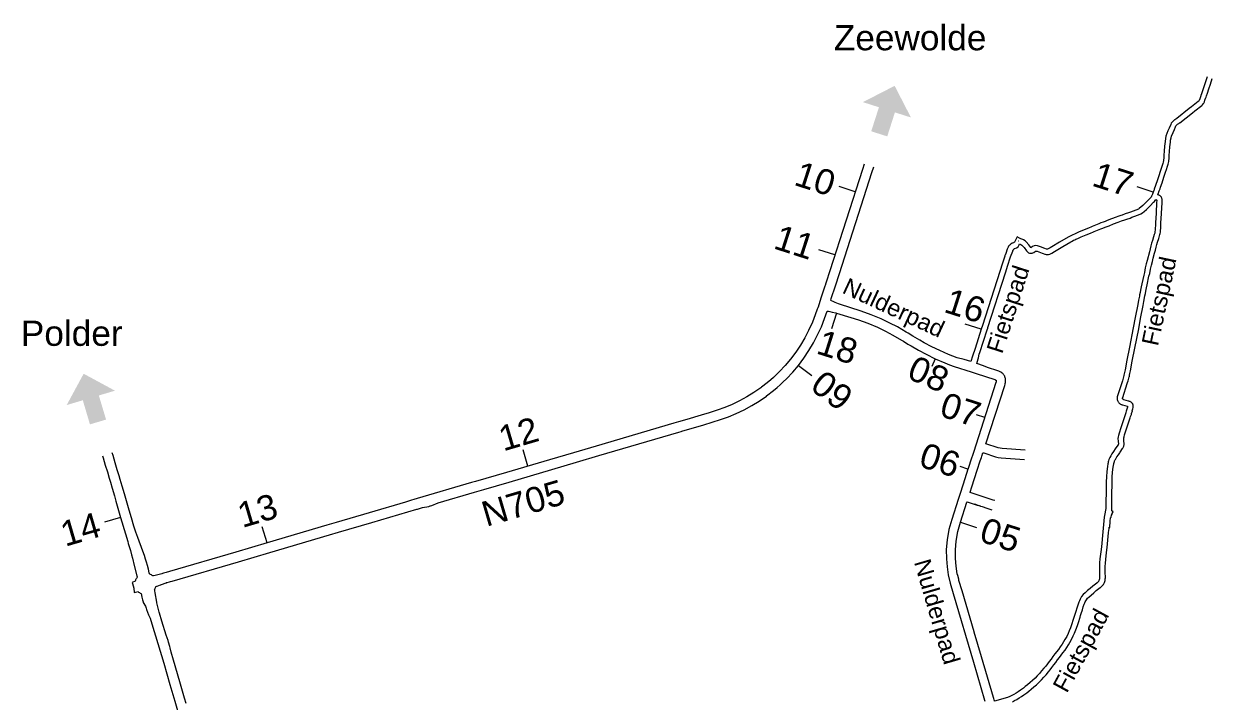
# Model space of a CAD drawing. Header units: metres. Extents: x 1 to 142, y -18 to 132.
# Drawn here: x 0.6 to 142, y 51.4 to 132.1 of the extents above; entities that cross this region are included whole.
import ezdxf

# ---------------------------------------------------------------- set-up
doc = ezdxf.new("R2010")
doc.units = ezdxf.units.M
for name, color, linetype, lineweight, true_color in [('bordlabel', 5, 'Continuous', 0, 0x0000ff), ('bordlocatie', 1, 'Continuous', 0, 0xff0000), ('richtingen', 96, 'Continuous', 0, 0x008000), ('weg outline', 178, 'Continuous', 0, 0x000000), ('wegnamen', 16, 'Continuous', 0, 0x800000)]:
    doc.layers.add(name, color=color, linetype=linetype, lineweight=lineweight, true_color=true_color)
doc.styles.add('textstyle11', font='')
doc.styles.add('textstyle12', font='')
doc.styles.add('textstyle13', font='')
doc.styles.add('textstyle14', font='')
doc.styles.add('textstyle16', font='')
doc.styles.add('textstyle17', font='')
doc.styles.add('textstyle18', font='')
doc.styles.add('textstyle21', font='')
doc.styles.add('textstyle22', font='')
doc.styles.add('textstyle24', font='')
doc.styles.add('textstyle25', font='')
doc.styles.add('textstyle26', font='')
doc.styles.add('textstyle27', font='')
doc.styles.add('textstyle28', font='')
doc.styles.add('textstyle29', font='')
doc.styles.add('textstyle30', font='')
doc.styles.add('textstyle31', font='')
doc.styles.add('textstyle32', font='')
doc.styles.add('textstyle33', font='')
doc.styles.add('textstyle41', font='')
doc.styles.add('textstyle42', font='')
doc.styles.get('textstyle11').set_extended_font_data('Liberation Sans')
doc.styles.get('textstyle12').set_extended_font_data('Liberation Sans')
doc.styles.get('textstyle13').set_extended_font_data('Liberation Sans')
doc.styles.get('textstyle14').set_extended_font_data('Liberation Sans')
doc.styles.get('textstyle16').set_extended_font_data('Liberation Sans')
doc.styles.get('textstyle17').set_extended_font_data('Liberation Sans')
doc.styles.get('textstyle18').set_extended_font_data('Liberation Sans')
doc.styles.get('textstyle21').set_extended_font_data('Liberation Sans')
doc.styles.get('textstyle22').set_extended_font_data('Liberation Sans')
doc.styles.get('textstyle24').set_extended_font_data('Liberation Sans')
doc.styles.get('textstyle25').set_extended_font_data('Liberation Sans')
doc.styles.get('textstyle26').set_extended_font_data('Liberation Sans')
doc.styles.get('textstyle27').set_extended_font_data('Liberation Sans')
doc.styles.get('textstyle28').set_extended_font_data('Liberation Sans')
doc.styles.get('textstyle29').set_extended_font_data('Liberation Sans')
doc.styles.get('textstyle30').set_extended_font_data('Liberation Sans')
doc.styles.get('textstyle31').set_extended_font_data('Liberation Sans')
doc.styles.get('textstyle32').set_extended_font_data('Liberation Sans')
doc.styles.get('textstyle33').set_extended_font_data('Liberation Sans')
doc.styles.get('textstyle41').set_extended_font_data('Liberation Sans')
doc.styles.get('textstyle42').set_extended_font_data('Liberation Sans')

msp = doc.modelspace()

# ---------------------------------------------------------------- hatches: boundary and pattern name
at = {"layer": 'richtingen'}
for points in [[(103.35, 118.67), (101.44, 119.28), (102.36, 122.14), (100.45, 122.75), (104.23, 124.69), (106.17, 120.92), (104.26, 121.53)], [(10.35, 84.95), (8.43, 84.38), (7.58, 87.25), (5.66, 86.68), (7.68, 90.41), (11.41, 88.39), (9.49, 87.82)]]:
    msp.add_hatch(color=256, dxfattribs=at).paths.add_polyline_path(points, flags=0)

# ---------------------------------------------------------------- linework, layer by layer
at = {"layer": 'bordlocatie'}
for p, q in [((99.54, 112.08), (97.63, 112.7)), ((135.01, 112.04), (133.1, 112.65)), ((97.11, 104.55), (95.21, 105.16)), ((97.32, 97.64), (96.72, 95.74)), ((114.54, 95.71), (112.63, 96.32)), ((109.07, 92.19), (108.67, 91.27)), ((92.78, 91.41), (94.38, 90.21)), ((114.95, 85.2), (113.99, 85.51)), ((60.58, 79.42), (60.01, 81.33)), ((112.96, 79.05), (112.01, 79.35)), ((12.08, 73.31), (10.16, 72.74)), ((29.51, 70.27), (28.94, 72.19)), ((112.07, 72.74), (113.98, 72.12))]:
    msp.add_line(p, q, dxfattribs=at)
at = {"layer": 'weg outline'}
for p, q in [((141.64, 124.35), (141.82, 124.89)), ((141.82, 124.89), (142.04, 125.55)), ((141.17, 122.99), (141.28, 123.29)), ((141.28, 123.29), (141.3, 123.36)), ((141.3, 123.36), (141.35, 123.51)), ((141.35, 123.51), (141.46, 123.81)), ((141.46, 123.81), (141.64, 124.35)), ((139.67, 121.46), (139.97, 121.7)), ((139.97, 121.7), (140.79, 122.33)), ((140.79, 122.33), (140.88, 122.42)), ((140.88, 122.42), (140.97, 122.53)), ((140.97, 122.53), (141.02, 122.63)), ((141.02, 122.63), (141.1, 122.78)), ((141.1, 122.78), (141.17, 122.99)), ((138.1, 120.23), (138.16, 120.27)), ((138.16, 120.27), (138.2, 120.3)), ((138.2, 120.3), (139.67, 121.46)), ((137.19, 118.69), (137.37, 119.12)), ((137.37, 119.12), (137.54, 119.51)), ((137.54, 119.51), (137.66, 119.8)), ((137.66, 119.8), (137.72, 119.92)), ((137.72, 119.92), (137.78, 120.01)), ((137.78, 120.01), (137.83, 120.06)), ((137.83, 120.06), (137.91, 120.11)), ((137.91, 120.11), (138.05, 120.2)), ((138.05, 120.2), (138.1, 120.23)), ((136.95, 116.88), (137, 117.44)), ((137, 117.44), (137.05, 118)), ((137.05, 118), (137.08, 118.24)), ((137.08, 118.24), (137.13, 118.5)), ((137.13, 118.5), (137.19, 118.69)), ((136.86, 115.7), (136.9, 116.12)), ((136.9, 116.12), (136.93, 116.54)), ((136.93, 116.54), (136.94, 116.71)), ((136.94, 116.71), (136.95, 116.88)), ((100.39, 114.74), (96.5, 102.65)), ((100.59, 115.36), (100.39, 114.74)), ((101.53, 114.38), (101.74, 115.05)), ((136.47, 114.4), (136.58, 114.71)), ((136.58, 114.71), (136.72, 115.13)), ((136.72, 115.13), (136.79, 115.36)), ((136.79, 115.36), (136.84, 115.54)), ((136.84, 115.54), (136.86, 115.7)), ((97.66, 102.35), (101.53, 114.38)), ((136.06, 113.15), (136.28, 113.81)), ((136.28, 113.81), (136.47, 114.4)), ((135.58, 111.76), (135.6, 111.83)), ((135.6, 111.83), (135.65, 111.96)), ((135.65, 111.96), (135.67, 112.02)), ((135.67, 112.02), (135.69, 112.08)), ((135.69, 112.08), (135.73, 112.17)), ((135.73, 112.17), (135.82, 112.42)), ((135.82, 112.42), (135.88, 112.61)), ((135.88, 112.61), (136.06, 113.15)), ((134.2, 109.98), (134.66, 110.42)), ((134.66, 110.42), (135.06, 110.83)), ((135.06, 110.83), (135.16, 110.92)), ((135.16, 110.92), (135.24, 111.02)), ((135.24, 111.02), (135.32, 111.14)), ((135.32, 111.14), (135.41, 111.1)), ((135.42, 110.83), (135.35, 109.53)), ((135.41, 111.1), (135.43, 111.08)), ((135.43, 110.99), (135.42, 110.83)), ((135.43, 111.08), (135.43, 111.07)), ((135.43, 111.07), (135.43, 111.06)), ((135.43, 111.06), (135.43, 111.07)), ((135.43, 111.07), (135.43, 111.06)), ((135.43, 111.06), (135.44, 111.04)), ((135.43, 111.06), (135.43, 111.06)), ((135.43, 111.06), (135.43, 111.06)), ((135.43, 111.06), (135.43, 111.06)), ((135.44, 111.05), (135.43, 111.06)), ((135.43, 111.06), (135.44, 111.05)), ((135.44, 111.03), (135.43, 110.99)), ((135.44, 111.04), (135.44, 111.03)), ((135.57, 111.73), (135.58, 111.76)), ((135.68, 111.68), (135.57, 111.73)), ((135.78, 111.63), (135.68, 111.68)), ((135.8, 111.61), (135.78, 111.63)), ((135.84, 111.59), (135.8, 111.61)), ((135.87, 111.56), (135.84, 111.59)), ((135.88, 111.55), (135.87, 111.56)), ((135.91, 111.52), (135.88, 111.55)), ((135.94, 111.48), (135.91, 111.52)), ((135.98, 111.42), (135.94, 111.48)), ((136, 111.39), (135.98, 111.42)), ((136.03, 111.33), (136, 111.39)), ((136, 109.5), (136.07, 110.8)), ((136.05, 111.26), (136.03, 111.33)), ((136.07, 111.2), (136.05, 111.26)), ((136.08, 111.13), (136.07, 111.2)), ((136.07, 110.8), (136.08, 110.95)), ((136.08, 111.07), (136.08, 111.13)), ((136.08, 111), (136.08, 111.07)), ((136.08, 110.95), (136.08, 111)), ((131.88, 108.82), (132.26, 108.95)), ((132.26, 108.95), (132.48, 109.04)), ((132.48, 109.04), (132.7, 109.12)), ((132.7, 109.12), (133.25, 109.32)), ((133.25, 109.32), (133.53, 109.44)), ((133.53, 109.44), (133.74, 109.57)), ((133.74, 109.57), (133.95, 109.74)), ((133.95, 109.74), (134.2, 109.98)), ((135.35, 109.53), (135.29, 108.36)), ((135.93, 108.32), (136, 109.5)), ((128.37, 107.51), (128.76, 107.66)), ((128.76, 107.66), (129.02, 107.76)), ((129.02, 107.76), (129.28, 107.86)), ((129.28, 107.86), (129.52, 107.95)), ((129.52, 107.95), (129.76, 108.04)), ((129.76, 108.04), (130.3, 108.24)), ((130.3, 108.24), (130.83, 108.45)), ((130.83, 108.45), (131.03, 108.53)), ((131.03, 108.53), (131.23, 108.6)), ((131.23, 108.6), (131.37, 108.65)), ((131.37, 108.65), (131.51, 108.69)), ((131.51, 108.69), (131.88, 108.82)), ((135.25, 107.78), (135.23, 107.5)), ((135.27, 108.02), (135.25, 107.78)), ((135.29, 108.36), (135.27, 108.02)), ((135.88, 107.45), (135.9, 107.73)), ((135.9, 107.73), (135.91, 107.98)), ((135.91, 107.98), (135.93, 108.32)), ((118.94, 106.22), (118.99, 106.24)), ((124.25, 105.55), (125.22, 106.13)), ((125.22, 106.13), (125.37, 106.21)), ((125.37, 106.21), (125.53, 106.3)), ((125.53, 106.3), (125.67, 106.37)), ((125.67, 106.37), (125.78, 106.42)), ((125.78, 106.42), (126.03, 106.53)), ((126.03, 106.53), (126.43, 106.7)), ((126.43, 106.7), (127.04, 106.95)), ((127.04, 106.95), (127.34, 107.08)), ((127.34, 107.08), (127.64, 107.2)), ((127.64, 107.2), (127.82, 107.27)), ((127.82, 107.27), (127.99, 107.35)), ((127.99, 107.35), (128.37, 107.51)), ((134.92, 106.28), (134.82, 105.97)), ((135.05, 106.71), (134.92, 106.28)), ((135.14, 107), (135.05, 106.71)), ((135.19, 107.15), (135.14, 107)), ((135.2, 107.21), (135.19, 107.15)), ((135.22, 107.33), (135.2, 107.21)), ((135.23, 107.5), (135.22, 107.33)), ((135.53, 106.09), (135.67, 106.52)), ((135.67, 106.52), (135.76, 106.82)), ((135.76, 106.82), (135.81, 107)), ((135.81, 107), (135.83, 107.1)), ((135.83, 107.1), (135.86, 107.25)), ((135.86, 107.25), (135.88, 107.45)), ((118.04, 104.33), (118.28, 105.01)), ((118.28, 105.01), (118.3, 105.06)), ((118.3, 105.06), (118.31, 105.09)), ((118.31, 105.09), (118.33, 105.13)), ((118.33, 105.13), (118.36, 105.17)), ((118.36, 105.17), (118.38, 105.2)), ((118.38, 105.2), (118.41, 105.24)), ((118.41, 105.24), (118.44, 105.27)), ((118.44, 105.27), (118.47, 105.29)), ((118.47, 105.29), (118.51, 105.32)), ((118.51, 105.32), (118.54, 105.34)), ((118.54, 105.34), (118.72, 105.42)), ((118.54, 105.34), (118.54, 105.34)), ((118.72, 105.42), (118.94, 105.52)), ((118.94, 105.52), (119.07, 105.75)), ((119.07, 105.75), (119.11, 105.86)), ((119.11, 105.86), (119.24, 105.8)), ((119.24, 105.8), (119.38, 105.72)), ((119.38, 105.72), (119.42, 105.68)), ((119.42, 105.68), (119.65, 105.43)), ((119.65, 105.43), (119.94, 105.06)), ((119.94, 105.06), (120.06, 104.91)), ((120.06, 104.91), (120.17, 104.82)), ((120.17, 104.82), (120.3, 104.76)), ((120.3, 104.76), (120.44, 104.75)), ((120.44, 104.75), (120.59, 104.76)), ((120.59, 104.76), (120.67, 104.81)), ((120.67, 104.81), (120.69, 104.82)), ((120.69, 104.82), (120.78, 104.86)), ((120.78, 104.86), (120.98, 104.99)), ((120.98, 104.99), (121.04, 105.02)), ((121.04, 105.02), (121.06, 105.02)), ((121.06, 105.02), (121.12, 105.01)), ((121.12, 105.01), (121.2, 104.99)), ((121.2, 104.99), (121.4, 104.92)), ((121.4, 104.92), (121.79, 104.78)), ((121.79, 104.78), (121.9, 104.73)), ((121.9, 104.73), (122.1, 104.66)), ((122.72, 104.66), (122.93, 104.76)), ((122.93, 104.76), (123.25, 104.95)), ((123.25, 104.95), (124.25, 105.55)), ((134.55, 104.93), (134.29, 103.91)), ((134.64, 105.28), (134.55, 104.93)), ((134.73, 105.64), (134.64, 105.28)), ((134.82, 105.97), (134.73, 105.64)), ((135.02, 104.18), (135.18, 104.77)), ((135.18, 104.77), (135.27, 105.11)), ((135.27, 105.11), (135.36, 105.47)), ((135.36, 105.47), (135.44, 105.79)), ((135.44, 105.79), (135.53, 106.09)), ((117.42, 102.41), (117.72, 103.35)), ((117.72, 103.35), (118, 104.21)), ((118, 104.21), (118.04, 104.33)), ((122.1, 104.66), (122.15, 104.65)), ((122.15, 104.65), (122.26, 104.62)), ((122.26, 104.62), (122.41, 104.6)), ((122.41, 104.6), (122.48, 104.61)), ((122.48, 104.61), (122.56, 104.62)), ((122.56, 104.62), (122.72, 104.66)), ((134.18, 103.49), (134.07, 103.01)), ((134.29, 103.91), (134.18, 103.49)), ((134.7, 102.86), (134.81, 103.35)), ((134.81, 103.35), (134.91, 103.76)), ((134.91, 103.76), (135.02, 104.18)), ((96.5, 102.65), (96.07, 101.3)), ((97.18, 100.87), (97.66, 102.35)), ((115.33, 95.91), (117.42, 102.41)), ((133.88, 102.15), (133.66, 101.12)), ((133.96, 102.48), (133.88, 102.15)), ((134.07, 103.01), (133.96, 102.48)), ((134.29, 100.99), (134.51, 102.01)), ((134.51, 102.01), (134.59, 102.35)), ((134.59, 102.35), (134.7, 102.86)), ((95.91, 100.82), (95.45, 99.41)), ((95.94, 100.92), (95.91, 100.82)), ((96.04, 101.21), (95.94, 100.92)), ((96.07, 101.3), (96.04, 101.21)), ((96.69, 99.35), (97.18, 100.87)), ((133.58, 100.77), (133.5, 100.38)), ((133.66, 101.12), (133.58, 100.77)), ((134.13, 100.26), (134.21, 100.63)), ((134.21, 100.63), (134.29, 100.99)), ((95.45, 99.41), (95.11, 98.35)), ((96.62, 99.14), (96.69, 99.35)), ((96.62, 99.13), (96.62, 99.14)), ((96.62, 99.13), (96.62, 99.13)), ((96.66, 99.11), (96.62, 99.13)), ((96.72, 99.08), (96.66, 99.11)), ((96.91, 99), (96.72, 99.08)), ((133.26, 99.15), (133.17, 98.65)), ((133.3, 99.33), (133.26, 99.15)), ((133.36, 99.65), (133.3, 99.33)), ((133.39, 99.8), (133.36, 99.65)), ((133.44, 100.08), (133.39, 99.8)), ((133.5, 100.38), (133.44, 100.08)), ((133.9, 99.01), (134.02, 99.69)), ((134.02, 99.69), (134.08, 99.96)), ((134.08, 99.96), (134.13, 100.26)), ((95.02, 98.08), (94.78, 97.41)), ((95.07, 98.24), (95.02, 98.08)), ((95.08, 98.26), (95.07, 98.24)), ((95.1, 98.32), (95.08, 98.29)), ((95.08, 98.29), (95.08, 98.26)), ((95.11, 98.35), (95.1, 98.32)), ((95.89, 96.99), (96.2, 97.87)), ((96.2, 97.87), (96.29, 97.85)), ((96.29, 97.85), (96.34, 97.84)), ((96.34, 97.84), (96.53, 97.81)), ((96.53, 97.81), (96.81, 97.75)), ((96.81, 97.75), (97.23, 97.66)), ((97.15, 98.89), (96.91, 99)), ((97.55, 98.73), (97.15, 98.89)), ((97.23, 97.66), (97.32, 97.64)), ((97.32, 97.64), (97.71, 97.52)), ((97.65, 98.69), (97.55, 98.73)), ((100.25, 97.86), (97.65, 98.69)), ((101.42, 97.44), (100.25, 97.86)), ((133.17, 98.65), (132.88, 97.11)), ((133.51, 96.98), (133.8, 98.53)), ((133.8, 98.53), (133.9, 99.01)), ((94.45, 96.56), (93.99, 95.55)), ((94.78, 97.41), (94.45, 96.56)), ((95.51, 96.01), (95.89, 96.99)), ((97.71, 97.52), (99.94, 96.81)), ((99.94, 96.81), (101.02, 96.42)), ((101.02, 96.42), (102.17, 95.95)), ((102.61, 96.94), (101.42, 97.44)), ((103.64, 96.45), (102.61, 96.94)), ((104.55, 95.98), (103.64, 96.45)), ((132.88, 97.11), (132.64, 95.89)), ((133.28, 95.77), (133.51, 96.98)), ((93.99, 95.55), (93.53, 94.67)), ((94.57, 94.09), (95.06, 95.03)), ((95.06, 95.03), (95.51, 96.01)), ((102.17, 95.95), (103.15, 95.47)), ((103.15, 95.47), (104.03, 95.02)), ((104.03, 95.02), (105.05, 94.42)), ((105.62, 95.36), (104.55, 95.98)), ((105.85, 95.23), (105.62, 95.36)), ((106.4, 94.9), (105.85, 95.23)), ((106.67, 94.73), (106.4, 94.9)), ((114.37, 92.92), (115.24, 95.62)), ((115.24, 95.62), (115.31, 95.85)), ((115.31, 95.85), (115.33, 95.91)), ((132.64, 95.89), (132.19, 93.57)), ((132.83, 93.45), (133.28, 95.77)), ((93.02, 93.8), (92.45, 92.96)), ((93.53, 94.67), (93.02, 93.8)), ((94.03, 93.17), (94.57, 94.09)), ((105.05, 94.42), (105.27, 94.28)), ((105.27, 94.28), (105.81, 93.94)), ((105.81, 93.94), (106.18, 93.74)), ((106.18, 93.74), (107.06, 93.23)), ((107.21, 94.41), (106.67, 94.73)), ((107.75, 94.1), (107.21, 94.41)), ((108.66, 93.61), (107.75, 94.1)), ((109.59, 93.16), (108.66, 93.61)), ((132.19, 93.57), (131.89, 92.02)), ((132.52, 91.9), (132.83, 93.45)), ((91.85, 92.16), (91.2, 91.39)), ((92.45, 92.96), (91.85, 92.16)), ((92.78, 91.41), (93.42, 92.26)), ((93.42, 92.26), (94.03, 93.17)), ((107.06, 93.23), (107.97, 92.73)), ((107.97, 92.73), (109.07, 92.19)), ((109.07, 92.19), (110.19, 91.7)), ((110.63, 92.71), (109.59, 93.16)), ((111.69, 92.31), (110.63, 92.71)), ((112.52, 92.09), (111.69, 92.31)), ((113.3, 91.85), (112.52, 92.09)), ((114.02, 91.63), (114.18, 92.18)), ((114.18, 92.18), (114.21, 92.3)), ((114.21, 92.3), (114.31, 92.73)), ((114.31, 92.73), (114.37, 92.92)), ((131.89, 92.02), (131.66, 90.88)), ((90.52, 90.66), (90, 90.16)), ((91.2, 91.39), (90.52, 90.66)), ((91.36, 89.81), (92.09, 90.59)), ((92.09, 90.59), (92.78, 91.41)), ((110.19, 91.7), (110.76, 91.48)), ((110.76, 91.48), (111.33, 91.27)), ((111.33, 91.27), (113.35, 90.63)), ((113.35, 90.63), (113.93, 90.44)), ((114.8, 91.36), (114.02, 91.63)), ((115.27, 91.16), (114.8, 91.36)), ((116.51, 90.76), (115.27, 91.16)), ((116.64, 90.72), (116.51, 90.76)), ((116.8, 90.65), (116.64, 90.72)), ((116.88, 90.6), (116.8, 90.65)), ((116.95, 90.55), (116.88, 90.6)), ((116.98, 90.54), (116.95, 90.55)), ((131.66, 90.88), (131.6, 90.54)), ((132.23, 90.42), (132.3, 90.76)), ((132.3, 90.76), (132.52, 91.9)), ((89.05, 89.33), (88.38, 88.8)), ((89.48, 89.69), (89.05, 89.33)), ((89.8, 89.97), (89.48, 89.69)), ((90, 90.16), (89.8, 89.97)), ((90.6, 89.08), (90.97, 89.44)), ((90.97, 89.44), (91.36, 89.81)), ((116.28, 89.35), (113.61, 81.05)), ((113.93, 90.44), (116.16, 89.71)), ((116.16, 89.71), (116.21, 89.69)), ((116.21, 89.69), (116.22, 89.68)), ((116.22, 89.68), (116.24, 89.67)), ((116.24, 89.67), (116.27, 89.66)), ((116.27, 89.66), (116.29, 89.64)), ((116.3, 89.42), (116.28, 89.35)), ((116.29, 89.64), (116.3, 89.63)), ((116.3, 89.63), (116.31, 89.61)), ((116.31, 89.48), (116.3, 89.42)), ((116.31, 89.61), (116.31, 89.59)), ((116.31, 89.59), (116.32, 89.56)), ((116.31, 89.58), (116.31, 89.59)), ((116.31, 89.59), (116.31, 89.58)), ((116.31, 89.59), (116.31, 89.59)), ((116.32, 89.52), (116.31, 89.48)), ((116.32, 89.56), (116.32, 89.54)), ((116.32, 89.54), (116.32, 89.52)), ((117.03, 90.49), (116.98, 90.54)), ((117.09, 90.44), (117.03, 90.49)), ((117.14, 90.39), (117.09, 90.44)), ((117.19, 90.33), (117.14, 90.39)), ((117.24, 90.27), (117.19, 90.33)), ((117.28, 90.2), (117.24, 90.27)), ((117.33, 90.12), (117.28, 90.2)), ((117.36, 90.04), (117.33, 90.12)), ((117.33, 89.02), (117.37, 89.16)), ((117.39, 89.94), (117.36, 90.04)), ((117.37, 89.16), (117.4, 89.28)), ((117.42, 89.85), (117.39, 89.94)), ((117.4, 89.28), (117.41, 89.33)), ((117.41, 89.33), (117.43, 89.49)), ((117.43, 89.77), (117.42, 89.85)), ((117.44, 89.67), (117.43, 89.77)), ((117.43, 89.49), (117.44, 89.61)), ((117.44, 89.61), (117.44, 89.67)), ((131.31, 89.44), (130.77, 87.79)), ((131.36, 89.58), (131.31, 89.44)), ((131.41, 89.74), (131.36, 89.58)), ((131.38, 87.58), (131.93, 89.24)), ((131.45, 89.89), (131.41, 89.74)), ((131.49, 90.04), (131.45, 89.89)), ((131.52, 90.19), (131.49, 90.04)), ((131.53, 90.22), (131.52, 90.19)), ((131.57, 90.4), (131.53, 90.22)), ((131.6, 90.54), (131.57, 90.4)), ((131.93, 89.24), (131.97, 89.38)), ((131.97, 89.38), (132.03, 89.55)), ((132.03, 89.55), (132.07, 89.72)), ((132.07, 89.72), (132.12, 89.89)), ((132.12, 89.89), (132.15, 90.03)), ((132.15, 90.03), (132.17, 90.09)), ((132.17, 90.09), (132.2, 90.24)), ((132.2, 90.24), (132.23, 90.42)), ((87.47, 88.17), (86.64, 87.66)), ((88.28, 88.73), (87.47, 88.17)), ((88.11, 87.16), (88.97, 87.75)), ((88.38, 88.8), (88.28, 88.73)), ((88.97, 87.75), (88.98, 87.77)), ((88.98, 87.77), (89.81, 88.4)), ((89.81, 88.4), (90.25, 88.79)), ((90.25, 88.79), (90.6, 89.08)), ((115.08, 82.07), (117.33, 89.02)), ((130.76, 87.75), (130.74, 87.69)), ((130.77, 87.79), (130.76, 87.75)), ((84.01, 86.4), (83.11, 86.08)), ((84.88, 86.76), (84.01, 86.4)), ((85.76, 87.18), (84.88, 86.76)), ((86.64, 87.66), (85.76, 87.18)), ((86.31, 86.12), (87.24, 86.63)), ((87.24, 86.63), (88.11, 87.16)), ((130.73, 87.63), (130.72, 87.57)), ((130.72, 87.57), (130.72, 87.5)), ((130.72, 87.5), (130.72, 87.44)), ((130.72, 87.44), (130.72, 87.38)), ((130.72, 87.38), (130.73, 87.31)), ((130.74, 87.69), (130.73, 87.63)), ((130.73, 87.31), (130.76, 87.24)), ((130.76, 87.24), (130.78, 87.18)), ((130.78, 87.18), (130.8, 87.13)), ((130.8, 87.13), (130.84, 87.07)), ((130.84, 87.07), (130.88, 87.01)), ((130.88, 87.01), (130.91, 86.96)), ((130.91, 86.96), (130.95, 86.92)), ((130.95, 86.92), (131.01, 86.87)), ((131.01, 86.87), (131.07, 86.82)), ((131.07, 86.82), (131.12, 86.79)), ((131.12, 86.79), (131.18, 86.76)), ((131.18, 86.76), (131.25, 86.73)), ((131.25, 86.73), (131.31, 86.71)), ((131.31, 86.71), (131.36, 86.7)), ((131.36, 87.51), (131.37, 87.52)), ((131.36, 87.49), (131.36, 87.51)), ((131.36, 87.48), (131.36, 87.49)), ((131.36, 87.46), (131.36, 87.48)), ((131.37, 87.45), (131.36, 87.46)), ((131.36, 86.7), (131.9, 86.53)), ((131.37, 87.55), (131.38, 87.58)), ((131.37, 87.54), (131.37, 87.55)), ((131.37, 87.52), (131.37, 87.54)), ((131.37, 87.44), (131.37, 87.45)), ((131.37, 87.43), (131.37, 87.44)), ((131.38, 87.42), (131.37, 87.43)), ((131.39, 87.41), (131.38, 87.42)), ((131.4, 87.39), (131.39, 87.41)), ((131.4, 87.38), (131.4, 87.39)), ((131.41, 87.37), (131.4, 87.38)), ((131.42, 87.37), (131.41, 87.37)), ((131.43, 87.36), (131.42, 87.37)), ((131.44, 87.35), (131.43, 87.36)), ((131.46, 87.34), (131.44, 87.35)), ((131.48, 87.34), (131.46, 87.34)), ((131.49, 87.33), (131.48, 87.34)), ((131.53, 87.32), (131.49, 87.33)), ((132.07, 87.16), (131.53, 87.32)), ((131.97, 86.43), (131.81, 85.96)), ((131.9, 86.53), (131.94, 86.52)), ((131.94, 86.52), (131.95, 86.52)), ((131.95, 86.52), (131.97, 86.51)), ((131.97, 86.51), (131.99, 86.5)), ((131.99, 86.5), (131.97, 86.43)), ((131.99, 86.5), (131.99, 86.5)), ((132.12, 87.14), (132.07, 87.16)), ((132.18, 87.12), (132.12, 87.14)), ((132.25, 87.1), (132.18, 87.12)), ((132.31, 87.06), (132.25, 87.1)), ((132.37, 87.03), (132.31, 87.06)), ((132.44, 86.98), (132.37, 87.03)), ((132.49, 86.92), (132.44, 86.98)), ((132.52, 86.88), (132.49, 86.92)), ((132.54, 86.85), (132.52, 86.88)), ((132.57, 86.81), (132.54, 86.85)), ((132.59, 86.76), (132.57, 86.81)), ((132.58, 86.24), (132.63, 86.39)), ((132.61, 86.71), (132.59, 86.76)), ((132.62, 86.65), (132.61, 86.71)), ((132.63, 86.6), (132.62, 86.65)), ((132.64, 86.56), (132.63, 86.6)), ((132.63, 86.39), (132.64, 86.46)), ((132.64, 86.51), (132.64, 86.56)), ((132.64, 86.46), (132.64, 86.51)), ((79.47, 84.98), (78.5, 84.69)), ((81.2, 85.48), (79.47, 84.98)), ((82.16, 85.77), (81.2, 85.48)), ((81.53, 84.34), (83.49, 84.95)), ((83.11, 86.08), (82.16, 85.77)), ((83.49, 84.95), (84.44, 85.29)), ((84.44, 85.29), (85.37, 85.68)), ((85.37, 85.68), (86.31, 86.12)), ((131.74, 85.74), (131.16, 83.96)), ((131.76, 85.8), (131.74, 85.74)), ((131.81, 85.96), (131.76, 85.8)), ((131.81, 83.74), (132.28, 85.17)), ((132.28, 85.17), (132.32, 85.3)), ((132.32, 85.3), (132.41, 85.56)), ((132.41, 85.58), (132.44, 85.66)), ((132.41, 85.56), (132.41, 85.58)), ((132.44, 85.66), (132.55, 85.99)), ((132.51, 86), (132.58, 86.24)), ((132.55, 85.99), (132.51, 86)), ((77.93, 84.52), (68.69, 81.8)), ((78.22, 84.6), (77.93, 84.52)), ((78.5, 84.69), (78.22, 84.6)), ((78.55, 83.46), (78.83, 83.54)), ((78.83, 83.54), (78.89, 83.56)), ((78.89, 83.56), (81.53, 84.34)), ((131.16, 83.96), (130.95, 83.33)), ((131.6, 83.12), (131.81, 83.74)), ((69.03, 80.66), (78.55, 83.46)), ((116.55, 81.59), (115.08, 82.07)), ((130.83, 82.89), (130.81, 82.69)), ((130.81, 82.69), (130.83, 82.37)), ((130.87, 83.07), (130.83, 82.89)), ((130.83, 82.37), (130.86, 82.03)), ((130.95, 83.33), (130.87, 83.07)), ((131.5, 82.68), (131.51, 82.79)), ((131.52, 82.42), (131.5, 82.68)), ((131.51, 82.79), (131.54, 82.91)), ((131.55, 82.07), (131.52, 82.42)), ((131.54, 82.91), (131.6, 83.12)), ((131.55, 82.01), (131.55, 82.07)), ((9.93, 80.65), (10, 80.41)), ((11.18, 80.69), (11.09, 80.99)), ((11.44, 79.8), (11.18, 80.69)), ((66.01, 81.01), (63.14, 80.17)), ((68.69, 81.8), (66.01, 81.01)), ((66.35, 79.87), (69.03, 80.66)), ((113.57, 80.92), (113.3, 80.1)), ((113.61, 81.05), (113.57, 80.92)), ((114.61, 80.59), (114.74, 81.01)), ((114.74, 81.01), (114.83, 80.98)), ((114.83, 80.98), (116.23, 80.53)), ((116.79, 81.53), (116.55, 81.59)), ((117.04, 81.5), (116.79, 81.53)), ((119.75, 81.29), (117.04, 81.5)), ((130.1, 80.87), (129.97, 80.65)), ((130.3, 81.15), (130.1, 80.87)), ((130.5, 81.45), (130.3, 81.15)), ((130.8, 81.89), (130.5, 81.45)), ((130.68, 80.5), (130.86, 80.77)), ((130.81, 81.89), (130.8, 81.89)), ((130.82, 81.91), (130.81, 81.89)), ((130.84, 81.94), (130.82, 81.91)), ((130.85, 81.97), (130.84, 81.94)), ((130.86, 82.01), (130.85, 81.97)), ((130.86, 82.03), (130.86, 82.02)), ((130.86, 82.02), (130.86, 82.01)), ((130.86, 82.02), (130.86, 82.02)), ((130.86, 82.02), (130.86, 82.02)), ((130.86, 82.02), (130.86, 82.02)), ((130.86, 80.77), (131.03, 81.01)), ((131.03, 81.01), (131.06, 81.06)), ((131.06, 81.06), (131.37, 81.49)), ((131.37, 81.49), (131.4, 81.55)), ((131.4, 81.55), (131.44, 81.62)), ((131.44, 81.62), (131.48, 81.69)), ((131.48, 81.69), (131.5, 81.77)), ((131.5, 81.77), (131.51, 81.8)), ((131.51, 81.8), (131.52, 81.82)), ((131.52, 81.82), (131.53, 81.87)), ((131.53, 81.87), (131.55, 81.94)), ((131.55, 81.94), (131.55, 82.01)), ((10, 80.41), (10.26, 79.52)), ((10.26, 79.52), (10.5, 78.71)), ((11.68, 78.98), (11.44, 79.8)), ((63.14, 80.17), (58.01, 78.66)), ((63.42, 79.01), (66.35, 79.87)), ((113.03, 79.25), (112.99, 79.14)), ((113.06, 79.35), (113.03, 79.26)), ((113.03, 79.26), (113.03, 79.25)), ((113.3, 80.1), (113.06, 79.35)), ((114.07, 78.92), (114.42, 80.02)), ((114.42, 80.02), (114.56, 80.44)), ((114.56, 80.44), (114.61, 80.59)), ((116.23, 80.53), (116.57, 80.44)), ((116.57, 80.44), (116.92, 80.39)), ((116.92, 80.39), (119.67, 80.18)), ((129.57, 79.38), (129.49, 78.76)), ((129.61, 79.67), (129.57, 79.38)), ((129.63, 79.79), (129.61, 79.67)), ((129.65, 79.86), (129.63, 79.79)), ((129.66, 79.9), (129.65, 79.88)), ((129.65, 79.88), (129.65, 79.86)), ((129.7, 80.05), (129.66, 79.9)), ((129.74, 80.19), (129.7, 80.05)), ((129.84, 80.42), (129.74, 80.19)), ((129.97, 80.65), (129.84, 80.42)), ((130.18, 78.7), (130.25, 79.29)), ((130.25, 79.29), (130.31, 79.67)), ((130.31, 79.67), (130.32, 79.71)), ((130.32, 79.71), (130.35, 79.83)), ((130.35, 79.83), (130.39, 79.95)), ((130.39, 79.95), (130.42, 80.04)), ((130.42, 80.04), (130.46, 80.12)), ((130.46, 80.12), (130.51, 80.2)), ((130.51, 80.2), (130.56, 80.29)), ((130.56, 80.29), (130.68, 80.5)), ((10.5, 78.71), (10.72, 77.96)), ((10.72, 77.96), (10.86, 77.5)), ((11.9, 78.25), (11.68, 78.98)), ((12.04, 77.8), (11.9, 78.25)), ((58.01, 78.66), (54.34, 77.58)), ((58.34, 77.51), (63.42, 79.01)), ((112.96, 79.05), (112.39, 77.26)), ((112.98, 79.1), (112.96, 79.05)), ((112.99, 79.14), (112.98, 79.1)), ((113.43, 76.95), (114.07, 78.92)), ((129.45, 78.15), (129.43, 77.54)), ((129.49, 78.76), (129.45, 78.15)), ((130.12, 77.52), (130.14, 78.11)), ((130.14, 78.11), (130.18, 78.7)), ((10.86, 77.5), (11.08, 76.77)), ((11.08, 76.77), (11.34, 75.87)), ((12.26, 77.04), (12.04, 77.8)), ((12.53, 76.1), (12.26, 77.04)), ((53.86, 77.44), (47.4, 75.54)), ((54.34, 77.58), (53.86, 77.44)), ((54.2, 76.3), (55.31, 76.62)), ((55.31, 76.62), (58.34, 77.51)), ((112.18, 76.61), (111.79, 75.42)), ((112.19, 76.66), (112.18, 76.61)), ((112.39, 77.26), (112.19, 76.66)), ((113.23, 76.32), (113.43, 76.95)), ((129.41, 76.43), (129.39, 75.04)), ((129.42, 76.94), (129.41, 76.43)), ((129.43, 77.54), (129.42, 76.94)), ((130.09, 75.82), (130.1, 76.42)), ((130.1, 76.42), (130.11, 76.93)), ((130.11, 76.93), (130.12, 77.52)), ((11.34, 75.87), (11.39, 75.7)), ((11.39, 75.7), (11.52, 75.25)), ((11.52, 75.25), (11.92, 73.86)), ((12.7, 75.55), (12.53, 76.1)), ((13.1, 74.15), (12.7, 75.55)), ((46.01, 75.13), (41.66, 73.85)), ((46.71, 75.34), (46.01, 75.13)), ((47, 75.42), (46.71, 75.34)), ((47.4, 75.54), (47, 75.42)), ((49.15, 74.72), (49.89, 75.03)), ((49.89, 75.03), (54.2, 76.3)), ((111.79, 75.42), (111.03, 73.05)), ((112.07, 72.74), (112.84, 75.11)), ((112.84, 75.11), (112.85, 75.16)), ((112.85, 75.16), (113.32, 75.01)), ((113.21, 76.26), (113.23, 76.32)), ((115.96, 75.37), (113.21, 76.26)), ((113.32, 75.01), (113.69, 74.89)), ((116.15, 75.31), (115.96, 75.37)), ((129.39, 75.04), (129.38, 74.64)), ((130.1, 75.26), (130.09, 75.82)), ((130.09, 74.66), (130.1, 75.26)), ((11.92, 73.86), (12.08, 73.31)), ((13.37, 73.24), (13.1, 74.15)), ((41.66, 73.85), (37.74, 72.69)), ((42, 72.71), (47.34, 74.28)), ((47.34, 74.28), (47.41, 74.3)), ((47.41, 74.3), (48.04, 74.49)), ((48.04, 74.49), (48.77, 74.62)), ((48.77, 74.62), (48.95, 74.67)), ((48.95, 74.67), (48.98, 74.67)), ((48.98, 74.67), (49.15, 74.72)), ((113.69, 74.89), (114.06, 74.77)), ((113.69, 74.89), (113.69, 74.89)), ((113.88, 74.83), (113.69, 74.89)), ((114.06, 74.77), (113.88, 74.83)), ((114.06, 74.77), (114.27, 74.71)), ((114.44, 74.65), (114.06, 74.77)), ((114.27, 74.71), (114.44, 74.65)), ((114.44, 74.65), (114.63, 74.59)), ((114.44, 74.65), (114.44, 74.65)), ((114.47, 74.64), (114.63, 74.59)), ((114.63, 74.59), (115.32, 74.37)), ((114.63, 74.59), (115.22, 74.4)), ((115.32, 74.37), (115.81, 74.21)), ((129.24, 73.72), (129.19, 73.33)), ((129.34, 74.17), (129.24, 73.72)), ((129.37, 74.37), (129.34, 74.17)), ((129.38, 74.64), (129.37, 74.37)), ((130.04, 73.58), (130.11, 73.69)), ((130.04, 73.57), (130.04, 73.58)), ((130.08, 74.33), (130.09, 74.66)), ((130.09, 74.19), (130.08, 74.33)), ((130.09, 74.11), (130.09, 74.19)), ((130.09, 74.1), (130.09, 74.11)), ((130.24, 73.96), (130.09, 74.1)), ((130.11, 73.69), (130.14, 73.78)), ((130.14, 73.78), (130.24, 73.96)), ((12.08, 73.31), (12.24, 72.79)), ((12.24, 72.79), (12.93, 70.43)), ((13.66, 72.27), (13.37, 73.24)), ((13.89, 71.56), (13.66, 72.27)), ((36.65, 72.37), (29.51, 70.27)), ((37.74, 72.69), (36.65, 72.37)), ((38.02, 71.54), (42, 72.71)), ((111.03, 73.05), (110.7, 71.85)), ((111.77, 71.62), (112.07, 72.74)), ((129.19, 73.33), (129.02, 71.57)), ((129.83, 72.12), (129.9, 72.85)), ((129.9, 72.85), (129.94, 73.27)), ((129.94, 73.27), (130, 73.33)), ((130, 73.33), (130.04, 73.57)), ((14.01, 71.23), (13.89, 71.56)), ((14.14, 70.9), (14.01, 71.23)), ((14.73, 69.29), (14.14, 70.9)), ((29.84, 69.13), (36.96, 71.23)), ((36.96, 71.23), (38.02, 71.54)), ((110.7, 71.85), (110.49, 70.62)), ((111.57, 70.49), (111.77, 71.62)), ((129.02, 71.57), (128.84, 69.79)), ((129.52, 69.72), (129.7, 71.47)), ((129.7, 71.5), (129.75, 71.98)), ((129.7, 71.47), (129.7, 71.5)), ((129.75, 71.98), (129.76, 72.14)), ((129.76, 72.14), (129.83, 72.12)), ((12.93, 70.43), (12.99, 70.21)), ((12.99, 70.21), (13.24, 69.35)), ((13.24, 69.35), (13.38, 68.85)), ((13.24, 69.35), (13.24, 69.35)), ((29.51, 70.27), (25.79, 69.18)), ((110.49, 70.62), (110.38, 69.49)), ((110.38, 69.49), (110.39, 68.36)), ((111.48, 69.45), (111.57, 70.49)), ((111.48, 68.4), (111.48, 69.45)), ((128.84, 69.79), (128.78, 69.22)), ((129.46, 69.14), (129.52, 69.72)), ((13.38, 68.85), (13.48, 68.45)), ((13.48, 68.45), (13.7, 67.58)), ((14.91, 68.77), (14.73, 69.29)), ((15.05, 68.34), (14.91, 68.77)), ((15.16, 67.96), (15.05, 68.34)), ((15.27, 67.59), (15.16, 67.96)), ((25.79, 69.18), (17.92, 66.86)), ((18.2, 65.7), (26.12, 68.03)), ((26.12, 68.03), (29.84, 69.13)), ((110.39, 68.36), (110.47, 67.42)), ((111.55, 67.49), (111.48, 68.4)), ((128.67, 68.35), (128.63, 67.91)), ((128.78, 69.22), (128.67, 68.35)), ((129.32, 67.86), (129.36, 68.28)), ((129.36, 68.28), (129.46, 69.14)), ((13.7, 67.58), (14.02, 66.36)), ((15.39, 67.13), (15.27, 67.59)), ((15.5, 66.72), (15.39, 67.13)), ((15.53, 66.58), (15.5, 66.72)), ((15.54, 66.57), (15.53, 66.58)), ((15.56, 66.56), (15.54, 66.57)), ((15.64, 66.52), (15.56, 66.56)), ((15.74, 66.46), (15.64, 66.52)), ((16.97, 66.59), (16.52, 66.48)), ((17.05, 66.61), (16.97, 66.59)), ((17.19, 66.65), (17.05, 66.61)), ((17.51, 66.74), (17.19, 66.65)), ((17.92, 66.86), (17.51, 66.74)), ((110.47, 67.42), (110.61, 66.45)), ((111.69, 66.59), (111.55, 67.49)), ((111.74, 66.39), (111.69, 66.59)), ((128.63, 67.91), (128.61, 67.46)), ((128.61, 67.46), (128.61, 67.01)), ((128.61, 67.01), (128.62, 66.75)), ((128.62, 66.75), (128.63, 66.14)), ((129.3, 67.44), (129.32, 67.86)), ((129.3, 67.03), (129.3, 67.44)), ((129.3, 66.77), (129.3, 67.03)), ((129.32, 66.13), (129.3, 66.77)), ((13.82, 65.7), (13.47, 65.54)), ((13.47, 65.54), (13.61, 65.02)), ((13.84, 65.78), (13.82, 65.7)), ((13.87, 65.87), (13.84, 65.78)), ((13.91, 65.95), (13.87, 65.87)), ((13.96, 66.04), (13.91, 65.95)), ((14.01, 66.12), (13.96, 66.04)), ((14.05, 66.18), (14.01, 66.12)), ((14.02, 66.36), (14.04, 66.23)), ((14.04, 66.23), (14.05, 66.18)), ((15.84, 66.39), (15.74, 66.46)), ((15.91, 66.33), (15.84, 66.39)), ((15.98, 66.35), (15.91, 66.33)), ((15.91, 66.33), (15.91, 66.33)), ((15.91, 66.33), (15.91, 66.33)), ((16.01, 66.35), (15.98, 66.35)), ((16.2, 66.4), (16.01, 66.35)), ((16.35, 66.44), (16.2, 66.4)), ((16.3, 65.08), (16.39, 65.11)), ((16.52, 66.48), (16.35, 66.44)), ((16.39, 65.11), (16.43, 65.13)), ((16.43, 65.13), (16.82, 65.26)), ((16.82, 65.26), (16.88, 65.28)), ((16.88, 65.28), (16.95, 65.31)), ((16.95, 65.31), (17.52, 65.5)), ((17.53, 65.51), (17.51, 65.5)), ((17.51, 65.5), (17.52, 65.5)), ((17.52, 65.5), (18.03, 65.66)), ((17.52, 65.5), (17.53, 65.51)), ((17.52, 65.5), (17.52, 65.5)), ((18.03, 65.66), (18.2, 65.7)), ((110.61, 66.45), (110.84, 65.49)), ((110.84, 65.49), (111.2, 64.26)), ((111.86, 65.93), (111.74, 66.39)), ((111.89, 65.79), (111.86, 65.93)), ((112.26, 64.54), (111.89, 65.79)), ((127.81, 65.11), (127.49, 64.85)), ((128.29, 65.49), (127.81, 65.11)), ((128.31, 65.51), (128.29, 65.49)), ((128.36, 65.54), (128.31, 65.51)), ((128.4, 65.57), (128.36, 65.54)), ((128.44, 65.62), (128.4, 65.57)), ((128.49, 65.68), (128.44, 65.62)), ((128.51, 65.72), (128.49, 65.68)), ((128.55, 65.77), (128.51, 65.72)), ((128.57, 65.82), (128.55, 65.77)), ((128.59, 65.89), (128.57, 65.82)), ((128.61, 65.95), (128.59, 65.89)), ((128.62, 66.01), (128.61, 65.95)), ((128.63, 66.07), (128.62, 66.01)), ((128.63, 66.14), (128.63, 66.07)), ((128.86, 65.07), (128.93, 65.14)), ((128.93, 65.14), (128.95, 65.16)), ((128.95, 65.16), (129.02, 65.24)), ((129.02, 65.24), (129.08, 65.33)), ((129.08, 65.33), (129.14, 65.42)), ((129.14, 65.42), (129.15, 65.44)), ((129.15, 65.44), (129.16, 65.46)), ((129.16, 65.46), (129.21, 65.57)), ((129.21, 65.57), (129.24, 65.67)), ((129.24, 65.67), (129.25, 65.68)), ((129.25, 65.68), (129.28, 65.79)), ((129.28, 65.79), (129.3, 65.9)), ((129.3, 65.9), (129.31, 65.95)), ((129.31, 66.01), (129.32, 66.07)), ((129.31, 65.95), (129.31, 66.01)), ((129.32, 66.07), (129.32, 66.13)), ((13.61, 65.03), (13.61, 65.02)), ((13.61, 65.02), (13.62, 64.98)), ((13.61, 65.02), (13.62, 64.99)), ((13.62, 64.98), (13.64, 64.93)), ((13.63, 64.96), (13.64, 64.93)), ((13.64, 64.93), (13.65, 64.89)), ((13.64, 64.93), (13.64, 64.93)), ((13.65, 64.89), (13.71, 64.36)), ((13.71, 64.36), (14.17, 64.48)), ((14.17, 64.48), (14.23, 64.42)), ((14.23, 64.42), (14.32, 64.36)), ((14.32, 64.36), (14.41, 64.3)), ((14.41, 64.3), (14.5, 64.25)), ((14.5, 64.25), (14.54, 64.23)), ((14.54, 64.23), (14.61, 63.79)), ((14.61, 63.79), (14.7, 63.49)), ((16.12, 64.72), (16.14, 64.75)), ((16.13, 64.7), (16.12, 64.72)), ((16.14, 64.63), (16.13, 64.7)), ((16.14, 64.75), (16.18, 64.82)), ((16.15, 64.56), (16.14, 64.63)), ((16.19, 64.31), (16.15, 64.56)), ((16.18, 64.82), (16.2, 64.86)), ((16.38, 63.21), (16.19, 64.31)), ((16.2, 64.86), (16.24, 64.95)), ((16.24, 64.95), (16.26, 65.03)), ((16.26, 65.03), (16.27, 65.07)), ((16.27, 65.07), (16.3, 65.08)), ((16.27, 65.07), (16.27, 65.07)), ((111.2, 64.26), (113.6, 56.08)), ((112.26, 64.54), (112.26, 64.54)), ((113.69, 59.69), (112.26, 64.54)), ((126.39, 63.72), (126.3, 63.55)), ((126.49, 63.87), (126.39, 63.72)), ((126.68, 64.12), (126.49, 63.87)), ((126.9, 64.34), (126.68, 64.12)), ((127.17, 64.59), (126.9, 64.34)), ((127.49, 64.85), (127.17, 64.59)), ((127.2, 63.67), (127.37, 63.85)), ((127.37, 63.85), (127.62, 64.06)), ((127.62, 64.06), (127.93, 64.32)), ((127.93, 64.32), (128.24, 64.58)), ((128.24, 64.58), (128.7, 64.94)), ((128.7, 64.94), (128.78, 65)), ((128.78, 65), (128.86, 65.07)), ((14.7, 63.49), (14.76, 63.25)), ((14.76, 63.25), (14.78, 63.19)), ((14.78, 63.19), (15.03, 62.74)), ((15.03, 62.74), (15.12, 62.5)), ((15.12, 62.5), (15.13, 62.48)), ((15.13, 62.48), (15.18, 62.34)), ((15.18, 62.34), (15.42, 61.7)), ((16.41, 63.12), (16.38, 63.21)), ((16.48, 62.83), (16.41, 63.12)), ((16.68, 62.01), (16.48, 62.83)), ((125.92, 62.49), (125.79, 62.08)), ((126.04, 62.86), (125.92, 62.49)), ((126.16, 63.22), (126.04, 62.86)), ((126.22, 63.38), (126.16, 63.22)), ((126.3, 63.55), (126.22, 63.38)), ((126.44, 61.87), (126.58, 62.28)), ((126.58, 62.28), (126.69, 62.64)), ((126.69, 62.64), (126.81, 62.99)), ((126.81, 62.99), (126.86, 63.12)), ((126.86, 63.12), (126.91, 63.25)), ((126.91, 63.25), (126.98, 63.36)), ((126.98, 63.36), (127.05, 63.47)), ((127.05, 63.47), (127.2, 63.67)), ((15.42, 61.7), (15.46, 61.61)), ((15.46, 61.61), (15.58, 61.3)), ((15.58, 61.3), (15.81, 60.65)), ((16.71, 61.9), (16.68, 62.01)), ((16.98, 60.96), (16.71, 61.9)), ((17.49, 59.27), (16.98, 60.96)), ((125.44, 61.01), (125.33, 60.64)), ((125.65, 61.64), (125.44, 61.01)), ((125.72, 61.85), (125.65, 61.64)), ((125.79, 62.08), (125.72, 61.85)), ((126.1, 60.8), (126.3, 61.43)), ((126.3, 61.43), (126.37, 61.64)), ((126.37, 61.64), (126.44, 61.87)), ((126.37, 61.64), (126.37, 61.64)), ((126.44, 61.87), (126.44, 61.87)), ((15.81, 60.65), (17.21, 55.96)), ((113.71, 59.62), (113.69, 59.69)), ((114.56, 56.72), (113.71, 59.62)), ((124.88, 59.49), (124.71, 59.14)), ((125.02, 59.8), (124.88, 59.49)), ((125.16, 60.15), (125.02, 59.8)), ((125.33, 60.64), (125.16, 60.15)), ((125.5, 59.2), (125.65, 59.53)), ((125.65, 59.53), (125.8, 59.91)), ((125.8, 59.91), (125.98, 60.42)), ((125.98, 60.42), (126.1, 60.8)), ((17.62, 58.95), (17.49, 59.27)), ((17.74, 58.65), (17.62, 58.95)), ((17.8, 58.46), (17.74, 58.65)), ((17.95, 57.95), (17.8, 58.46)), ((124.16, 58.21), (123.95, 57.91)), ((124.34, 58.49), (124.16, 58.21)), ((124.49, 58.75), (124.34, 58.49)), ((124.71, 59.14), (124.49, 58.75)), ((124.73, 57.83), (124.92, 58.13)), ((124.92, 58.13), (125.09, 58.41)), ((125.09, 58.41), (125.32, 58.83)), ((125.32, 58.83), (125.5, 59.2)), ((18, 57.76), (17.95, 57.95)), ((18.09, 57.24), (18, 57.76)), ((18.36, 56.32), (18.09, 57.24)), ((115.99, 51.85), (114.56, 56.72)), ((123.08, 56.74), (122.86, 56.44)), ((123.3, 57.04), (123.08, 56.74)), ((123.72, 57.59), (123.3, 57.04)), ((123.63, 56.33), (123.86, 56.63)), ((123.95, 57.91), (123.72, 57.59)), ((123.86, 56.63), (124.27, 57.19)), ((124.27, 57.19), (124.51, 57.51)), ((124.51, 57.51), (124.73, 57.83)), ((17.21, 55.96), (17.95, 53.42)), ((19.12, 53.72), (18.36, 56.32)), ((113.6, 56.08), (114.93, 51.56)), ((122, 55.35), (121.73, 55.02)), ((122.21, 55.6), (122, 55.35)), ((122.41, 55.86), (122.21, 55.6)), ((122.64, 56.15), (122.41, 55.86)), ((122.86, 56.44), (122.64, 56.15)), ((122.74, 55.17), (122.95, 55.43)), ((122.95, 55.43), (123.18, 55.73)), ((123.18, 55.73), (123.4, 56.02)), ((123.4, 56.02), (123.63, 56.33)), ((120.64, 53.89), (120.35, 53.63)), ((120.94, 54.17), (120.64, 53.89)), ((121.21, 54.45), (120.94, 54.17)), ((121.48, 54.73), (121.21, 54.45)), ((121.42, 53.68), (121.71, 53.97)), ((121.73, 55.02), (121.48, 54.73)), ((121.71, 53.97), (121.99, 54.28)), ((121.99, 54.28), (122.25, 54.57)), ((122.25, 54.57), (122.53, 54.91)), ((122.53, 54.91), (122.74, 55.17)), ((17.95, 53.42), (18.54, 51.42)), ((19.69, 51.76), (19.12, 53.72)), ((118.69, 52.39), (118.43, 52.23)), ((118.95, 52.55), (118.69, 52.39)), ((119.22, 52.74), (118.95, 52.55)), ((119.55, 52.98), (119.22, 52.74)), ((119.77, 53.15), (119.55, 52.98)), ((119.62, 52.18), (119.96, 52.43)), ((120.05, 53.38), (119.77, 53.15)), ((119.96, 52.43), (120.2, 52.62)), ((120.35, 53.63), (120.05, 53.38)), ((120.2, 52.62), (120.49, 52.85)), ((120.49, 52.85), (120.8, 53.11)), ((120.8, 53.11), (121.11, 53.38)), ((121.11, 53.38), (121.42, 53.68)), ((18.54, 51.42), (19.48, 48.22)), ((19.87, 51.16), (19.69, 51.76)), ((114.93, 51.56), (114.98, 51.41)), ((116.03, 51.75), (115.99, 51.85)), ((116.08, 51.6), (116.03, 51.75)), ((116.11, 51.48), (116.08, 51.6)), ((116.13, 51.42), (116.11, 51.48)), ((117.65, 51.85), (116.13, 51.42)), ((117.95, 51.98), (117.65, 51.85)), ((118.19, 52.1), (117.95, 51.98)), ((118.43, 52.23), (118.19, 52.1)), ((118.24, 51.36), (118.51, 51.49)), ((118.51, 51.49), (118.77, 51.63)), ((118.77, 51.63), (119.05, 51.8)), ((119.05, 51.8), (119.33, 51.98)), ((119.33, 51.98), (119.62, 52.18))]:
    msp.add_line(p, q, dxfattribs=at)
at = {"layer": 'weg outline', "flags": 128}
msp.add_lwpolyline([(141.44, 125.75), (141.04, 124.56), (140.8, 123.85), (140.76, 123.73), (140.75, 123.71), (140.73, 123.65), (140.69, 123.54), (140.68, 123.5), (140.56, 123.16), (140.48, 122.96), (140.45, 122.91), (140.41, 122.85), (140.4, 122.83), (140.38, 122.82), (139.57, 122.2), (139.3, 121.98), (137.82, 120.81), (137.8, 120.8), (137.76, 120.77), (137.72, 120.74), (137.58, 120.65), (137.49, 120.6), (137.43, 120.54), (137.38, 120.5), (137.29, 120.41), (137.16, 120.24), (137.1, 120.09), (136.9, 119.64), (136.77, 119.35), (136.62, 119), (136.52, 118.68), (136.47, 118.4), (136.42, 118.07), (136.36, 117.49), (136.31, 116.93), (136.3, 116.75), (136.29, 116.58), (136.27, 116.17), (136.23, 115.78), (136.2, 115.62), (136.15, 115.43), (136.03, 115.08), (135.47, 113.38), (135.13, 112.38), (135.12, 112.34), (135.11, 112.31), (135.07, 112.21), (135.01, 112.04), (134.93, 111.81), (134.81, 111.54), (134.75, 111.44), (134.69, 111.36), (134.35, 111.01), (133.76, 110.44), (133.34, 110.07), (133.25, 110.01), (132.95, 109.89), (132.31, 109.65), (132.05, 109.56), (131.67, 109.43), (131.3, 109.3), (131.17, 109.25), (131.03, 109.21), (130.81, 109.13), (130.59, 109.05), (130.06, 108.84), (129.54, 108.64), (129.3, 108.55), (129.05, 108.46), (128.79, 108.36), (128.53, 108.25), (128.13, 108.1), (127.74, 107.93), (127.57, 107.86), (127.4, 107.79), (127.1, 107.67), (126.8, 107.54), (126.11, 107.26), (125.71, 107.08), (125.35, 106.92), (124.89, 106.67), (123.86, 106.06), (122.94, 105.51), (122.74, 105.39), (122.51, 105.27), (122.43, 105.24), (122.39, 105.24), (122.31, 105.26), (122.12, 105.33), (121.6, 105.52), (121.23, 105.64), (121.05, 105.67), (120.83, 105.64), (120.66, 105.54), (120.46, 105.42), (120.44, 105.45), (120.19, 105.77), (119.9, 106.1), (119.86, 106.14), (119.76, 106.23), (119.55, 106.36), (119.48, 106.39), (119.25, 106.49), (119.17, 106.53), (119.11, 106.55), (118.81, 106.73), (118.51, 106.07), (118.4, 106.02), (118.39, 106.01), (118.36, 106), (118.27, 105.97), (118.2, 105.94), (118.11, 105.88), (118.03, 105.82), (117.97, 105.77), (117.9, 105.71), (117.84, 105.64), (117.79, 105.58), (117.74, 105.5), (117.69, 105.41), (117.66, 105.34), (117.63, 105.26), (117.45, 104.71), (117.39, 104.54), (117.36, 104.47), (117.35, 104.42), (117.07, 103.56), (116.76, 102.59), (114.68, 96.15), (114.54, 95.71), (113.8, 93.4), (113.51, 92.5), (113.3, 91.85)], dxfattribs=at)

# ---------------------------------------------------------------- texts
at = {"layer": 'bordlabel', "char_height": 3, "attachment_point": 5}
for s, insert, rotation, style in [('10', (94.78, 113.62), 342.1519, 'textstyle28'), ('17', (130.25, 113.56), 342.2508, 'textstyle42'), ('11', (92.35, 106.08), 342.1519, 'textstyle27'), ('16', (112.62, 98.5), 342.2508, 'textstyle22'), ('18', (97.43, 93.57), 342.4455, 'textstyle41'), ('08', (108.27, 90.36), 336.4746, 'textstyle30'), ('09', (96.77, 88.4), 322.953, 'textstyle29'), ('07', (112.09, 86.12), 342.1297, 'textstyle31'), ('12', (59.45, 83.25), 16.3817, 'textstyle26'), ('06', (109.63, 80.12), 342.1297, 'textstyle32'), ('13', (28.38, 74.11), 16.3817, 'textstyle25'), ('14', (7.29, 71.89), 16.2427, 'textstyle24'), ('05', (116.83, 71.2), 342.1107, 'textstyle33')]:
    msp.add_mtext(s, dxfattribs=dict(at, insert=insert, rotation=rotation, style=style))
at = {"layer": 'richtingen', "char_height": 3, "attachment_point": 5}
for s, insert, style in [('Zeewolde', (106.07, 130.4), 'textstyle16'), ('Polder', (6.26, 95.21), 'textstyle14')]:
    msp.add_mtext(s, dxfattribs=dict(at, insert=insert, style=style))
at = {"layer": 'wegnamen', "attachment_point": 5}
for s, insert, char_height, rotation, style in [('Fietspad', (118, 98), 2, 72.1869, 'textstyle13'), ('Fietspad', (136, 99), 2, 77.9328, 'textstyle12'), ('Nulderpad', (104, 98), 2, 335.0519, 'textstyle17'), ('N705', (60, 75), 3, 16.3615, 'textstyle21'), ('Nulderpad', (109, 62), 2, 286.3482, 'textstyle18'), ('Fietspad', (126.66, 57.33), 2, 61.4805, 'textstyle11')]:
    msp.add_mtext(s, dxfattribs=dict(at, insert=insert, char_height=char_height, rotation=rotation, style=style))

doc.saveas('drawing.dxf')
